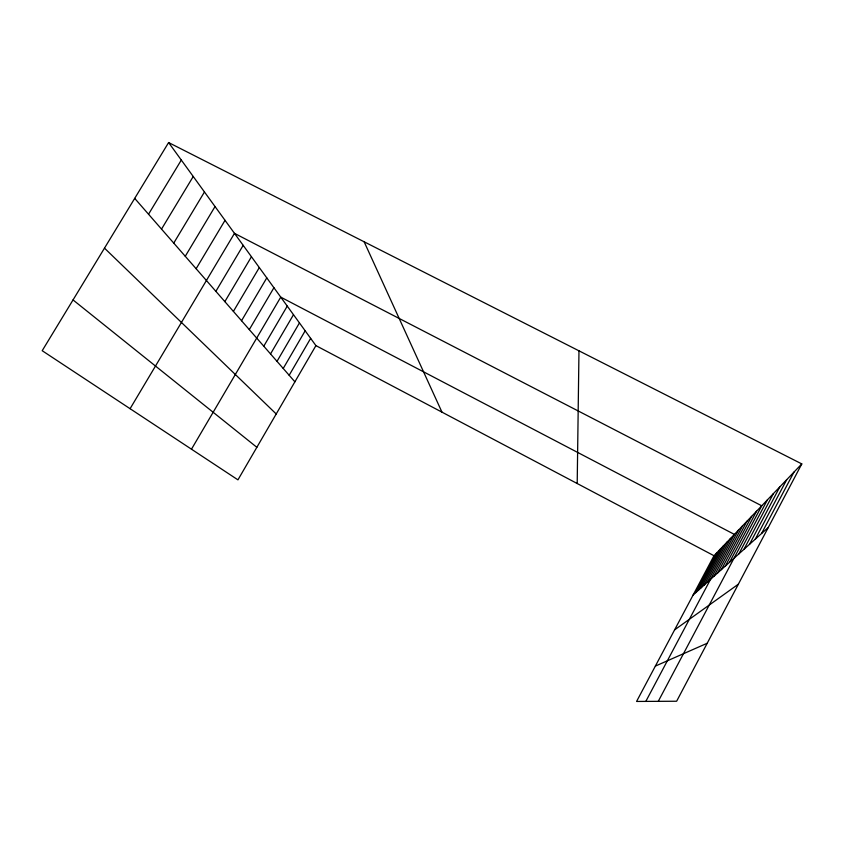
<?xml version="1.0" encoding="UTF-8"?>
<svg xmlns="http://www.w3.org/2000/svg" width="844" height="844" viewBox="0 0 844 844"><rect width="100%" height="100%" fill="white"/><g stroke="black" fill="none" stroke-linecap="round" stroke-linejoin="round"><path stroke-width="1.27" d="M577.201 483.517L578.973 350.819M743.954 549.328L773.431 493.571M749.451 544.391L779.835 486.872M755.306 539.126L786.671 479.73M761.562 533.503L793.972 472.091M801.8 463.915L676.635 701.237L636.576 701.448L713.992 555.721L801.8 463.915L168.61 142.552L42.2 350.714L237.945 479.856L315.92 345.618L168.61 142.552M701.237 587.709L723.487 545.783M704.191 585.05L726.948 542.164M707.293 582.265L730.577 538.377M645.818 701.396L734.375 534.4L280.746 297.13L191.472 449.198M713.961 576.283L738.373 530.222M717.548 573.055L742.562 525.844M721.325 569.668L746.982 521.223M725.302 566.092L751.635 516.359M729.501 562.315L756.551 511.221M658.267 701.332L761.742 505.799L234.484 233.355L130.092 408.696M738.795 553.959L767.407 499.87M695.709 592.678L717.02 552.546M698.41 590.241L720.185 549.244M283.225 368.459L305.169 330.795M289.175 375.274L310.655 338.36M270.534 353.931L293.49 314.696M277.011 361.359L299.451 322.914M263.771 346.188L287.255 306.108M241.542 320.731L266.788 277.887M249.297 329.614L273.931 287.73M233.398 311.404L259.308 267.569M215.874 291.338L243.177 245.34M224.852 301.624L251.449 256.734M185.258 256.281L215.041 206.548M196.135 268.73L225.031 220.326M173.748 243.093L204.459 191.968M161.52 229.104L193.234 176.491M148.533 214.228L181.312 160.054M693.124 594.999L768.283 527.468M674.588 629.888L738.363 584.185M655.366 666.085L707.209 643.255M315.92 345.618L713.992 555.721M73.038 299.936L256.85 447.299M104.487 248.147L276.22 413.971M134.702 198.382L294.894 381.826M364.144 241.785L441.971 412.146"/></g></svg>
